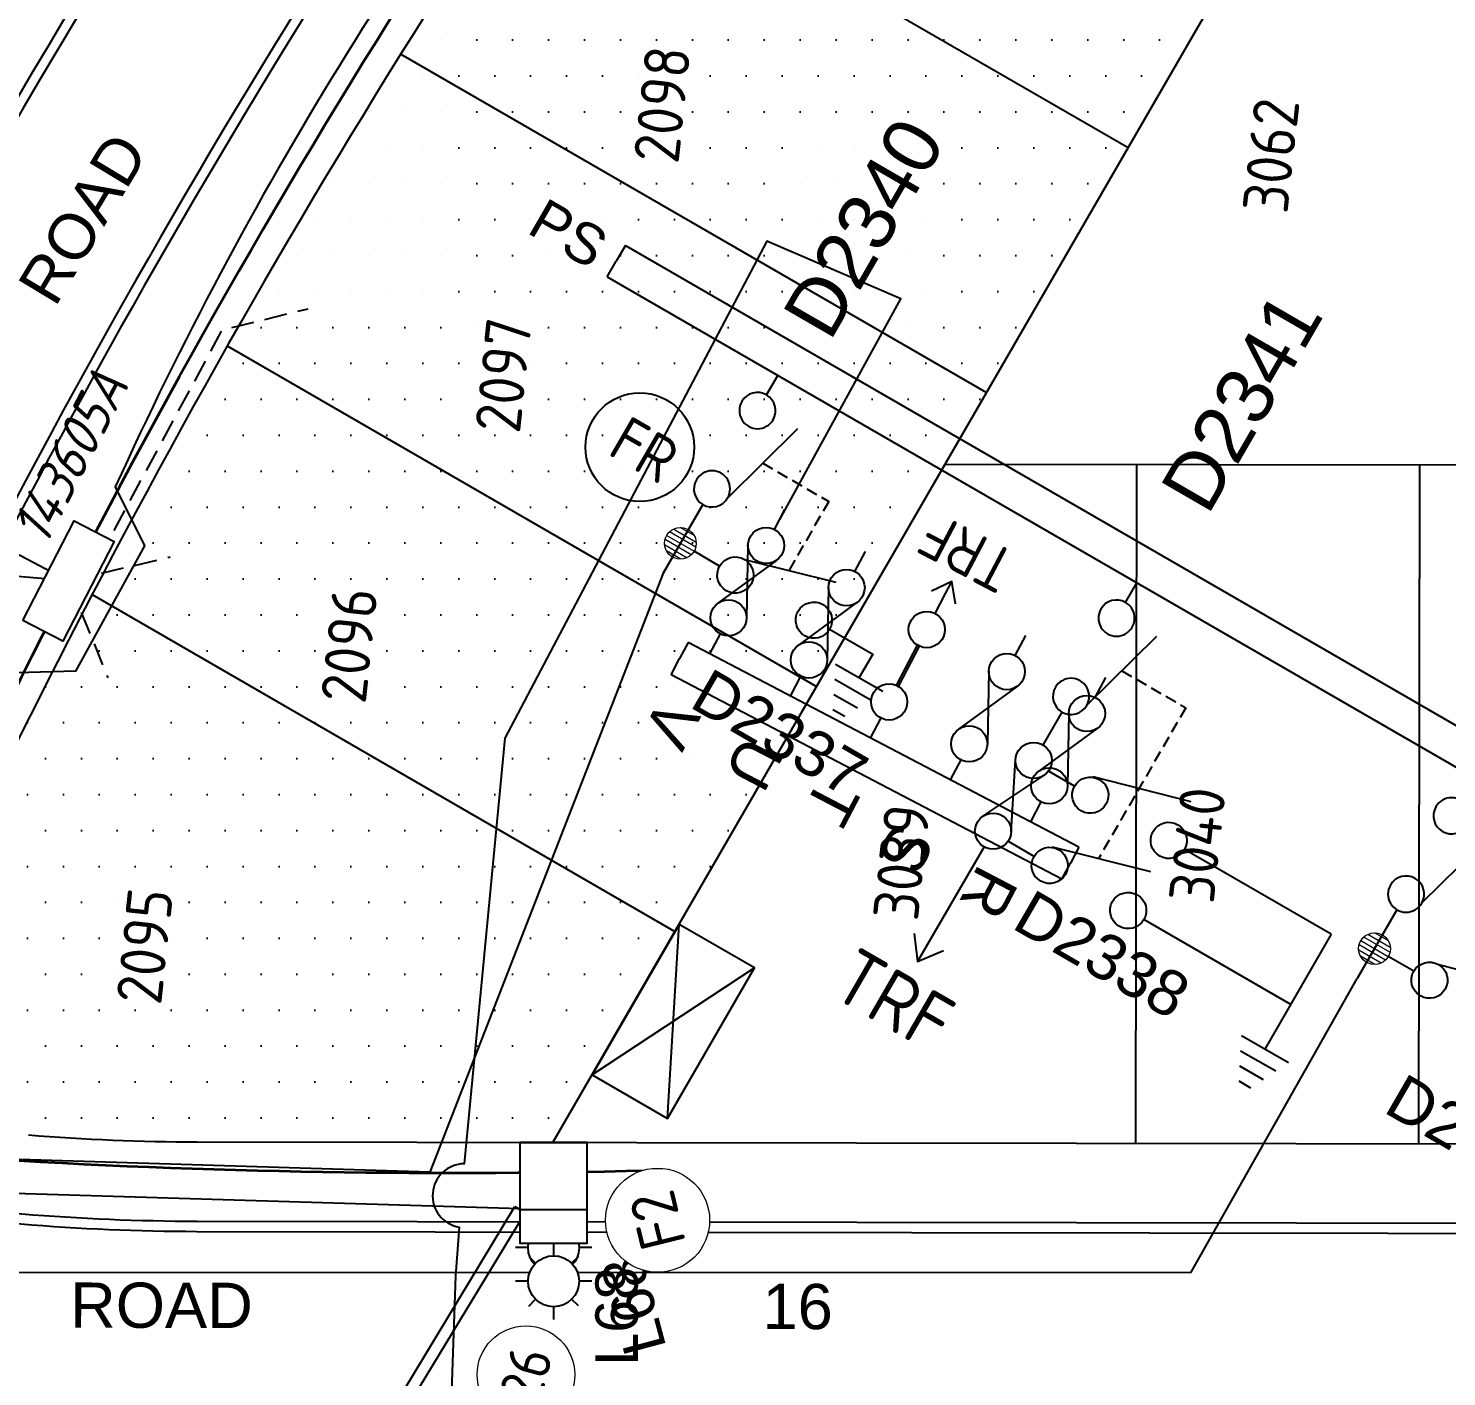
# Model space of a CAD drawing. Extents: x 294483 to 298733, y 6233899 to 6239242.
# Drawn here: x 296410.1 to 296472.7, y 6236785.5 to 6236845.1 of the extents above; entities that cross this region are included whole.
import ezdxf
from ezdxf.enums import TextEntityAlignment as Align

# ---------------------------------------------------------------- set-up
doc = ezdxf.new("R2010")
doc.units = 0
for name, pattern in [('A', [0]), ('CENTERX2', [4, 2.5, -0.5, 0.5, -0.5]), ('DASHED', [0.75, 0.5, -0.25]), ('Trench-Service', [1.5, 1, -0.5])]:
    doc.linetypes.add(name, pattern=pattern)
for name, color, linetype in [('_User Duct ID', 3, 'Continuous'), ('Duct_SP_NEW', 2, 'Continuous'), ('Equip_HV_NEW', 2, 'Continuous'), ('Equip_LV_NEW', 2, 'Continuous'), ('Equip_SP_SL_NEW', 2, 'Continuous'), ('Mains_HV_NEW_U72', 2, 'Continuous'), ('Mains_LV_NEW_T84', 2, 'Continuous'), ('Mains_LV_NEW_T94', 2, 'Continuous'), ('Notes', 7, 'Continuous'), ('Notes_SL_MISC', 7, 'Continuous'), ('Notes_SP_NEW', 2, 'Continuous'), ('Services_SP_NEW_UG', 2, 'Trench-Service'), ('Sub_LV_EXT', 7, 'Continuous'), ('Sub_LV_NEW', 2, 'Continuous'), ('Sub_SP_NEW', 2, 'Continuous'), ('SupportsOH_SP_TR_HV_LV_SL_EXT', 7, 'Continuous'), ('SupportsUG_SP_LV_NEW', 2, 'Continuous'), ('SupportsUG_SP_LV_SL_NEW', 2, 'Continuous'), ('Trench_SP_NEW', 2, 'Continuous')]:
    doc.layers.add(name, color=color, linetype=linetype)
doc.layers.add('Cadastre Land Parcels_SP_EXT', color=9, linetype='Continuous', lineweight=5)
doc.styles.add('ARIAL', font='arial.ttf', dxfattribs={"height": 2})
doc.styles.add('iecARIAL', font='arial.ttf', dxfattribs={"height": 2})
doc.styles.add('iecISOCP', font='isocp.shx')
doc.styles.add('ieISOCP', font='isocp.shx')
doc.styles.add('IESYMBOL1', font='isocp.shx')
doc.styles.add('POLE_LABEL', font='arial.ttf')
doc.styles.add('SL_LABEL', font='arial.ttf')
doc.styles.get("Standard").update_dxf_attribs({"font": 'isocp.shx'})
doc.styles.add('SWG_LABEL', font='arial.ttf', dxfattribs={"height": 2})
doc.styles.add('SWITCH_LABEL', font='arial.ttf', dxfattribs={"height": 2.5})
doc.linetypes.add('Cable 4', pattern='A,5.25,-0.1,["o",Standard,S=2,R=0,X=1.5,Y=-0.7],-4', length=9.35)
doc.linetypes.add('Cable New UG', pattern='A,7,-0.25,["x",Standard,S=2,R=0,X=0.2,Y=-0.8],-2.1', length=9.35)
doc.linetypes.add('IE Trench HV', pattern='A,7,-0.2,["/",Standard,S=3,R=0,X=0.6,Y=-1.4],-2.5', length=9.7)
doc.linetypes.add('Trench-HV', pattern='A,7,-2,["/",Standard,S=1.5,R=0,X=-1.2,Y=-0.7],-0.001', length=9.001)

# ---------------------------------------------------------------- blocks, each defined once
blk = doc.blocks.new('PILLAR_NEW')
for tag, height, flags, p in [('ASSET_NUM', 2.5, 8, (2, 4)), ('STREET_CODE', 0.2, 9, (1.5, 2)), ('OWNED_BY', 0.2, 9, (1.5, 1.8)), ('OPERATED_BY', 0.2, 9, (1.5, 1.6))]:
    blk.add_attdef(tag, text='', height=height, dxfattribs=dict(flags=flags)).set_placement(p, align=Align.MIDDLE_LEFT)
blk.add_wipeout([(-2.475, 0.99), (2.475, 0.99), (2.475, -0.99), (-2.475, -0.99)])
at = {"lineweight": -3}
blk.add_lwpolyline([(-2.475, 0.99), (2.475, 0.99), (2.475, -0.99), (-2.475, -0.99)], close=True, dxfattribs=at)
for tag, flags, p in [('STATE', 9, (1.5, 1.2)), ('MAINTAINED_BY', 9, (1.5, 1.4)), ('SUPPORT_TYPE', 9, (1.5, 1)), ('USAGE', 9, (1.5, 0.8)), ('LEGEND', 9, (1.5, 0.6)), ('SUBURB', 9, (1.5, 0.2)), ('STREETNAME', 9, (1.5, 0)), ('PARENT', 9, (1.5, 0.4)), ('Z', 1, (1.5, -0.6)), ('LOCATION', 9, (1.5, -0.2)), ('NOTES', 9, (1.5, -0.4))]:
    blk.add_attdef(tag, text='', height=0.2, dxfattribs=dict(flags=flags)).set_placement(p, align=Align.MIDDLE_LEFT)
blk = doc.blocks.new('SUB_PADMOUNT_NEW')
for p, q in [((-3.84, 1.92), (3.84, -1.92)), ((3.84, 1.92), (-3.84, -1.92))]:
    blk.add_line(p, q)
blk.add_lwpolyline([(-3.84, -1.92), (3.84, -1.92), (3.84, 1.92), (-3.84, 1.92)], close=True)
for tag, height, flags, p in [('ASSET_NUM', 2.5, 8, (2, 2)), ('STREET_CODE', 0.2, 9, (1.5, 0)), ('NO_PHASES', 0.2, 9, (1.5, -0.2)), ('OPERATING_VOLTAGE', 0.2, 9, (1.5, -0.4)), ('ORIENTATION', 0.2, 9, (1.5, -0.6)), ('OWNED_BY', 0.2, 9, (1.5, -0.8)), ('OPERATED_BY', 0.2, 9, (1.5, -1)), ('MAINTAINED_BY', 0.2, 9, (1.5, -1.2)), ('SECONDARY_VOLTAGE', 0.2, 9, (1.5, -1.6)), ('STATE', 0.2, 9, (1.5, -1.8)), ('CONSTRUCTED_VOLTAGE', 0.2, 9, (1.5, -1.4)), ('SUBSTATION_TYPE', 0.2, 9, (1.5, -2.2)), ('PARENT', 0.2, 9, (1.5, -2)), ('USAGE', 0.2, 9, (1.5, -2.4)), ('LEGEND', 0.2, 9, (1.5, -2.6)), ('SUBURB', 0.2, 9, (1.5, -2.8)), ('STREETNAME', 0.2, 9, (1.5, -3)), ('LOCATION', 0.2, 9, (1.5, -3.2)), ('Z', 0.2, 1, (1.5, -3.6)), ('NOTES', 0.2, 9, (1.5, -3.4))]:
    blk.add_attdef(tag, text='', height=height, dxfattribs=dict(flags=flags)).set_placement(p, align=Align.MIDDLE_LEFT)
blk = doc.blocks.new('TX_LINK_NEW')
h = blk.add_hatch(color=256)
edge = h.paths.add_edge_path()
edge.add_line((2.598, 0.05), (4.601, 0.05))
edge.add_arc((5.4, 0.011), 0.8, 177.23529, 184.40267)
edge.add_line((4.602, -0.05), (2.598, -0.05))
edge.add_arc((1.8, 0), 0.8, 356.41668, 363.58332)
blk.add_line((7.2, 0.013), (7.798, 0.013))
for points in [[(1, 0), (0, 0)], [(2.598, 0.05), (4.601, 0.05)], [(6.2, 0.013), (7.2, 0.013)], [(6.998, -0.587), (7.798, 0.013), (6.998, 0.613)], [(2.598, -0.05), (4.602, -0.05)]]:
    blk.add_lwpolyline(points)
for centre in [(1.8, 0), (5.4, 0.011)]:
    blk.add_circle(centre, 0.8)
for centre, start, end in [((1.8, 0), 356.41668, 3.58332), ((5.4, 0.011), 177.23529, 184.40267)]:
    blk.add_arc(centre, 0.8, start, end)
at = {"style": 'IESYMBOL1'}
blk.add_text('TRF', height=2, rotation=90, dxfattribs=at).set_placement((9.238, 0.013), align=Align.MIDDLE_CENTER)
at = {"flags": 1}
blk.add_attdef('Z', (0, 0), '', height=0.2, dxfattribs=at)
at = {"layer": 'Sub_LV_EXT', "flags": 1}
for tag, p in [('USAGE', (2.14, -1.142)), ('ORIENTATION', (2.14, -1.527)), ('NOTES', (2.14, -3.066))]:
    blk.add_attdef(tag, p, '', height=0.2, dxfattribs=at)
blk = doc.blocks.new('LV_UG_DFUSE_CLOSED_NEW')
for points in [[(5.04, 0.726), (2.156, -0.717)], [(5.049, -0.707), (2.156, 0.717)], [(1, 0), (0, 0)], [(6.2, 0.013), (7.2, 0.013)]]:
    blk.add_lwpolyline(points)
for centre in [(1.8, 0), (5.4, 0.011)]:
    blk.add_circle(centre, 0.8)
for tag, flags, p in [('ACTUAL_STATUS', 9, (1.5, 0)), ('CONSTRUCTED_VOLTAGE', 9, (1.5, -0.2)), ('NO_PHASES', 9, (1.5, -0.4)), ('OPERATED_BY', 9, (1.5, -0.6)), ('MAINTAINED_BY', 9, (1.5, -0.8)), ('OWNED_BY', 9, (1.5, -1)), ('OPERATING_VOLTAGE', 9, (1.5, -1.2)), ('STATE', 9, (1.5, -1.6)), ('SWITCH_TYPE', 9, (1.5, -1.8)), ('ORIENTATION', 9, (1.5, -1.4)), ('Z', 1, (1.5, -2.4)), ('USAGE', 9, (1.5, -2)), ('NOTES', 9, (1.5, -2.2))]:
    blk.add_attdef(tag, text='', height=0.2, dxfattribs=dict(flags=flags)).set_placement(p, align=Align.MIDDLE_LEFT)
blk = doc.blocks.new('*U8')
at = {"layer": 'Sub_LV_NEW'}
for p, q in [((-1.6, 0), (-1.6, 19.483)), ((-1.6, 19.483), (-0.8, 19.483)), ((0, 19.483), (-0.8, 19.483)), ((0, 0), (0, 19.483)), ((-1.6, 0), (-0.8, 0)), ((0, 0), (-0.8, 0))]:
    blk.add_line(p, q, dxfattribs=at)
blk = doc.blocks.new('SWG_SIE_TRF_NOES_NEW')
for p, q in [((7.008, 0.801), (2.793, 1.949)), ((14.679, 0), (20.536, -0.004))]:
    blk.add_line(p, q)
at = {"linetype": 'DASHED'}
blk.add_lwpolyline([(4.901, 1.375), (4.901, 4.638), (12.609, 4.638)], dxfattribs=at)
for points in [[(2.998, -0.79, 1), (3.002, 0.81, 1)], [(6.998, -0.798, 1), (7.002, 0.801, 1)]]:
    blk.add_lwpolyline(points, format="xyb", close=True)
for points in [[(19.536, -0.753), (20.536, -0.004), (19.536, 0.747)], [(2.2, 0.011), (1.2, 0.011)], [(7.8, 0), (9.453, 0)]]:
    blk.add_lwpolyline(points)
at = {"flags": 1}
blk.add_attdef('Z', (0, 0), '', height=0.2, dxfattribs=at)
at = {"style": 'SWITCH_LABEL', "flags": 9}
blk.add_attdef('STREET_CODE', text='', height=0.2, dxfattribs=at).set_placement((0, -0.2), align=Align.MIDDLE_LEFT)
at = {"flags": 9}
for tag, p in [('ORIENTATION', (0, -0.4)), ('PARENT', (0, -0.6)), ('SUBURB', (0, -1)), ('STREETNAME', (0, -1.2)), ('USAGE', (0, -0.8)), ('LOCATION', (0, -1.4)), ('NOTES', (0, -1.6)), ('OWNED_BY', (0.004, -1.886)), ('MAINTAINED_BY', (-0.003, -2.315)), ('OPERATED_BY', (-0.002, -2.108))]:
    blk.add_attdef(tag, text='', height=0.2, dxfattribs=at).set_placement(p, align=Align.MIDDLE_LEFT)
blk = doc.blocks.new('SWG_FUSE_NEW')
for points in [[(1.151, 0.718), (4.044, -0.706)], [(1.16, -0.715), (4.044, 0.727)]]:
    blk.add_lwpolyline(points)
for centre in [(0.8, -0.001), (4.4, 0.01)]:
    blk.add_circle(centre, 0.8)
blk = doc.blocks.new('SWG_SIE_TRF_NEW')
at = {"linetype": 'CENTERX2'}
blk.add_blockref('SWG_SIE_TRF_NOES_NEW', (0, 0), dxfattribs=at)
at = {"linetype": 'CENTERX2', "rotation": 180}
blk.add_blockref('SWG_FUSE_NEW', (14.679, 0), dxfattribs=at)
at = {"style": 'IESYMBOL1'}
blk.add_text('TRF', height=2.5, rotation=89.98256, dxfattribs=at).set_placement((22.515, -0.055), align=Align.MIDDLE_CENTER)
blk = doc.blocks.new('FAULT_INDIC_SE')
blk.add_circle((0, 0), 2.4)
at = {"insert": (-1.152, 1.002), "char_height": 2, "width": 2.70423, "attachment_point": 1, "style": 'iecISOCP'}
blk.add_mtext('FR', dxfattribs=at)
blk = doc.blocks.new('SWG_SIE_SU_NEW')
blk.add_line((5.808, 0.79), (1.594, 1.938))
at = {"linetype": 'A', "lineweight": 0}
for p, q in [((8.381, 0.659), (8.379, -0.682)), ((8.579, -0.712), (8.581, 0.688)), ((8.781, 0.659), (8.779, -0.683)), ((7.981, 0.347), (7.98, -0.368)), ((8.18, -0.584), (8.181, 0.562)), ((8.98, -0.588), (8.981, 0.564)), ((9.181, 0.351), (9.18, -0.376))]:
    blk.add_line(p, q, dxfattribs=at)
at = {"linetype": 'DASHED'}
blk.add_lwpolyline([(3.701, 1.364), (3.701, 4.733), (7.222, 4.733)], dxfattribs=at)
for points in [[(1.798, -0.802, 1), (1.802, 0.798, 1)], [(5.798, -0.81, 1), (5.802, 0.79, 1)]]:
    blk.add_lwpolyline(points, format="xyb", close=True)
for points in [[(1, 0), (0, 0)], [(6.6, -0.012), (10.1, -0.012)]]:
    blk.add_lwpolyline(points)
at = {"linetype": 'A', "lineweight": 0}
blk.add_circle((8.582, -0.012), 0.7, dxfattribs=at)
at = {"style": 'SWG_LABEL', "flags": 8}
blk.add_attdef('ASSET_NUM', text='', height=2.5, rotation=179.95437, dxfattribs=at).set_placement((-2.4, 0.012), align=Align.MIDDLE_LEFT)
at = {"flags": 1}
blk.add_attdef('Z', (0, 0), '', height=0.2, dxfattribs=at)
at = {"style": 'SWITCH_LABEL', "flags": 9}
blk.add_attdef('STREET_CODE', text='', height=0.2, dxfattribs=at).set_placement((0, 0), align=Align.MIDDLE_LEFT)
at = {"flags": 9}
for tag, p in [('ORIENTATION', (0, -0.2)), ('PARENT', (0, -0.4)), ('USAGE', (0, -0.6)), ('SUBURB', (0, -0.8)), ('STREETNAME', (0, -1)), ('LOCATION', (0, -1.2)), ('OPERATED_BY', (-0.013, -1.84)), ('OWNED_BY', (-0.007, -1.617)), ('NOTES', (0, -1.4)), ('MAINTAINED_BY', (-0.015, -2.047))]:
    blk.add_attdef(tag, text='', height=0.2, dxfattribs=at).set_placement(p, align=Align.MIDDLE_LEFT)
blk = doc.blocks.new('SWG_SIE_TRS_ES_1_NEW')
for p, q in [((-6.103, 4.327), (-1.804, 5.547)), ((-6.103, 0.747), (-1.804, 1.966)), ((5.301, -2.29), (7.701, -2.285)), ((5.603, -2.89), (7.403, -2.886)), ((5.904, -3.489), (7.104, -3.486)), ((6.205, -4.088), (6.805, -4.087))]:
    blk.add_line(p, q)
for points in [[(-5.789, 2.759, -1), (-5.793, 4.359, -1)], [(-1.789, 2.767, -1), (-1.793, 4.367, -1)], [(-5.789, -0.821, -1), (-5.793, 0.779, -1)], [(-1.789, -0.813, -1), (-1.793, 0.787, -1)]]:
    blk.add_lwpolyline(points, format="xyb", close=True)
for points in [[(-6.591, 3.558), (-7.891, 3.558)], [(6.501, 3.569), (-0.991, 3.569)], [(6.501, 3.569), (6.501, -2.288)], [(-6.591, -0.023), (-7.891, -0.023)], [(6.501, -0.012), (-0.991, -0.012)]]:
    blk.add_lwpolyline(points)
at = {"flags": 1}
blk.add_attdef('Z', (0, 0), '', height=0.2, dxfattribs=at)
at = {"style": 'SWITCH_LABEL', "flags": 9}
blk.add_attdef('STREET_CODE', text='', height=0.2, dxfattribs=at).set_placement((0, -0.2), align=Align.MIDDLE_LEFT)
at = {"flags": 9}
for tag, p in [('ORIENTATION', (0, -0.4)), ('PARENT', (0, -0.6)), ('SUBURB', (0, -1)), ('STREETNAME', (0, -1.2)), ('USAGE', (0, -0.8)), ('LOCATION', (0, -1.4)), ('NOTES', (0, -1.6)), ('OWNED_BY', (0.012, -1.804)), ('MAINTAINED_BY', (0.004, -2.233)), ('OPERATED_BY', (0.005, -2.026))]:
    blk.add_attdef(tag, text='', height=0.2, dxfattribs=at).set_placement(p, align=Align.MIDDLE_LEFT)
at = {"style": 'SWG_LABEL', "flags": 8}
blk.add_attdef('ASSET_NUM', text='', height=2.5, dxfattribs=at).set_placement((-1.812, -2.264), align=Align.MIDDLE_CENTER)
blk = doc.blocks.new('SWG_SIE_ES_NEW')
for p, q in [((-5.793, 0.779), (-1.793, 1.926)), ((0.012, -1.212), (2.412, -1.207)), ((0.313, -1.811), (2.113, -1.807)), ((0.614, -2.41), (1.814, -2.408)), ((0.915, -3.01), (1.515, -3.008))]:
    blk.add_line(p, q)
for points in [[(-5.789, -0.821, -1), (-5.793, 0.779, -1)], [(-1.789, -0.813, -1), (-1.793, 0.787, -1)]]:
    blk.add_lwpolyline(points, format="xyb", close=True)
for points in [[(-6.591, -0.023), (-7.891, -0.023)], [(-0.991, -0.012), (1.212, -0.012), (1.212, -1.209)]]:
    blk.add_lwpolyline(points)
at = {"flags": 1}
blk.add_attdef('Z', (0, 0), '', height=0.2, dxfattribs=at)
at = {"style": 'SWITCH_LABEL', "flags": 9}
blk.add_attdef('STREET_CODE', text='', height=0.2, dxfattribs=at).set_placement((0, -0.2), align=Align.MIDDLE_LEFT)
at = {"flags": 9}
for tag, p in [('ORIENTATION', (0, -0.4)), ('PARENT', (0, -0.6)), ('SUBURB', (0, -1)), ('STREETNAME', (0, -1.2)), ('USAGE', (0, -0.8)), ('LOCATION', (0, -1.4)), ('NOTES', (0, -1.6)), ('OWNED_BY', (0.004, -1.783)), ('MAINTAINED_BY', (-0.004, -2.212)), ('OPERATED_BY', (-0.003, -2.005))]:
    blk.add_attdef(tag, text='', height=0.2, dxfattribs=at).set_placement(p, align=Align.MIDDLE_LEFT)
at = {"style": 'ARIAL', "flags": 8}
blk.add_attdef('ASSET_NUM', text='', height=2, dxfattribs=at).set_placement((14.296, -5.086), align=Align.MIDDLE_RIGHT)
blk = doc.blocks.new('*U43')
for p, q in [((-1.6, 0), (-1.6, 54.053)), ((-1.6, 54.053), (-0.8, 54.053)), ((0, 54.053), (-0.8, 54.053)), ((0, 0), (0, 54.053)), ((-1.6, 0), (-0.8, 0)), ((0, 0), (-0.8, 0))]:
    blk.add_line(p, q)
at = {"style": 'ARIAL'}
blk.add_attdef('SWG_TYPE', text='', height=1.8, rotation=90, dxfattribs=at).set_placement((-0.8, 54.798), align=Align.MIDDLE_LEFT)
blk.add_attdef('SUB_TYPE', text='', height=1.8, rotation=90, dxfattribs=at).set_placement((-0.8, -0.757), align=Align.MIDDLE_RIGHT)
blk = doc.blocks.new('DUCT_INDICATOR')
at = {"color": 7, "lineweight": 9}
blk.add_attdef('CODE', text='', height=1.8, dxfattribs=at).set_placement((-4.396, 4.914), align=Align.MIDDLE_CENTER)
at = {"color": 7, "linetype": 'Continuous'}
blk.add_wipeout([(0, 2.874), (-0.984, 2.701), (-1.603, 2.386), (-2.177, 1.877), (-2.673, 1.056), (-2.874, 0), (-2.738, -0.873), (-2.4, -1.582), (-1.974, -2.089), (-1.133, -2.642), (-0.477, -2.834), (0.747, -2.775), (1.67, -2.339), (2.395, -1.589), (2.694, -1.002), (2.843, -0.422), (2.874, 0), (2.82, 0.556), (2.676, 1.05), (2.485, 1.444), (2.19, 1.862), (1.811, 2.232), (1.321, 2.553), (0.849, 2.746)], dxfattribs=at)
at = {"color": 7, "lineweight": 18}
blk.add_circle((0, 0), 2.874, dxfattribs=at)
at = {"color": 7, "lineweight": 9, "flags": 1}
blk.add_attdef('Z', (0, 0), '', height=0.2, dxfattribs=at)
blk = doc.blocks.new('*U69')
blk.add_line((0, 0), (0, 0))
for tag, p, flags in [('Z', (0, 0), 1), ('OPERATED_BY', (0, -9.607), 9)]:
    blk.add_attdef(tag, p, '', height=0.2, dxfattribs=dict(flags=flags))
at = {"style": 'SL_LABEL', "flags": 9}
blk.add_attdef('STREET_CODE', text='', height=0.2, dxfattribs=at).set_placement((0, -0.2), align=Align.MIDDLE_LEFT)
for tag, height, flags, p in [('CONSTRUCTED_VOLTAGE', 0.2, 9, (0, -0.4)), ('CONTROL_TYPE', 0.2, 9, (0, -0.6)), ('LANTERN_PURPOSE', 0.2, 9, (0, -0.8)), ('LANTERN_TYPE', 0.2, 9, (0, -1)), ('NO_PHASES', 0.2, 9, (0, -1.2)), ('OPERATING_VOLTAGE', 0.2, 9, (0, -1.4)), ('ORIENTATION', 0.2, 9, (0, -1.6)), ('LNUMBER', 2.5, 8, (1.2, -2.8)), ('STATE', 0.2, 9, (0, -2)), ('OWNED_BY', 0.2, 9, (0, -1.8)), ('USAGE', 0.2, 9, (0, -2.2)), ('CEXIST', 0.2, 9, (0, -2.4)), ('CNEW', 0.2, 9, (0, -2.6)), ('CNUMBER', 0.2, 9, (0, -2.8)), ('CREMOVE', 0.2, 9, (0, -3)), ('CREPLACE', 0.2, 9, (0, -3.2)), ('LKINGHEIGHT', 0.2, 9, (0, -3.4)), ('LBRACKET', 0.2, 9, (0, -3.6)), ('LBRACKETVOCAB', 0.2, 9, (0, -3.8)), ('LCATEGORY', 0.2, 9, (0, -4)), ('LCHARGE1', 0.2, 9, (0, -4.2)), ('LCHARGE1PERCENT', 0.2, 9, (0, -4.4)), ('LCHARGE2', 0.2, 9, (0, -4.6)), ('LCHARGE2PERCENT', 0.2, 9, (0, -4.8)), ('LCHARGE3', 0.2, 9, (0, -5)), ('LCHARGE3PERCENT', 0.2, 9, (0, -5.2)), ('LEXIST', 0.2, 9, (0, -5.4)), ('LLAMP', 0.2, 9, (0, -5.6)), ('LLAMPVOCAB', 0.2, 9, (0, -5.8)), ('LMAST', 0.2, 9, (0, -6)), ('LMASTVOCAB', 0.2, 9, (0, -6.2)), ('LNEW', 0.2, 9, (0, -6.4)), ('LANTNUMBER', 0.2, 9, (0, -6.6)), ('LOUTREACH', 0.2, 9, (0, -7)), ('LOUTREACHVOCAB', 0.2, 9, (0, -7.2)), ('LRATECODE', 0.2, 9, (0, -7.4)), ('LREMOVE', 0.2, 9, (0, -7.6)), ('LREPLACE', 0.2, 9, (0, -7.8)), ('LTYPE', 0.2, 9, (0, -8)), ('LTYPEVOCAB', 0.2, 9, (0, -8.2)), ('LEGEND', 0.2, 9, (0, -8.4)), ('SUBURB', 0.2, 9, (0, -8.6)), ('STREETNAME', 0.2, 9, (0, -8.8)), ('LOCATION', 0.2, 9, (0, -9)), ('NOTES', 0.2, 9, (0, -9.2)), ('MAINTAINED_BY', 0.2, 9, (0, -9.863))]:
    blk.add_attdef(tag, text='', height=height, dxfattribs=dict(flags=flags)).set_placement(p, align=Align.MIDDLE_LEFT)
at = {"color": 82, "lineweight": 25, "true_color": 0x23df20}
blk.add_wipeout([(0, 5.718), (-0.431, 5.655), (-0.855, 5.45), (-1.18, 5.144), (-1.354, 4.864), (-1.5, 4.218), (-1.332, 3.527), (-1.061, 3.157), (-0.611, 2.848), (0, 2.718), (0.665, 2.874), (1.06, 3.157), (1.353, 3.57), (1.5, 4.218), (1.393, 4.773), (1.06, 5.278), (0.638, 5.575)], dxfattribs=at)
for p, q in [((0, 5.718), (0, 6.468)), ((-1.459, 5.676), (-1.061, 5.278)), ((1.458, 5.676), (1.06, 5.278)), ((-2.25, 4.218), (-1.5, 4.218)), ((1.5, 4.218), (2.25, 4.218)), ((-1.459, 2.759), (-1.061, 3.157)), ((0, 0), (0, 2.721)), ((1.458, 2.759), (1.06, 3.157))]:
    blk.add_line(p, q)
blk.add_circle((0, 4.218), 1.5)
blk = doc.blocks.new('COLUMN_NEW')
for tag, height, flags, p in [('ASSET_NUM', 2.5, 8, (2, 2)), ('STREETNAME', 0.2, 9, (1.5, -2)), ('LOCATION', 0.2, 9, (1.5, -2.2)), ('NOTES', 0.2, 9, (1.5, -2.4)), ('LABEL_ALIGNMENT', 0.2, 9, (1.5, -2.6)), ('Z', 0.2, 1, (1.5, -2.8))]:
    blk.add_attdef(tag, text='', height=height, dxfattribs=dict(flags=flags)).set_placement(p, align=Align.MIDDLE_LEFT)
blk.add_wipeout([(-1.485, -1.485), (1.485, -1.485), (1.485, 1.485), (-1.485, 1.485)])
at = {"lineweight": -3}
blk.add_lwpolyline([(-1.485, -1.485), (1.485, -1.485), (1.485, 1.485), (-1.485, 1.485)], close=True, dxfattribs=at)
at = {"style": 'POLE_LABEL', "flags": 9}
blk.add_attdef('STRUCTURE_PLANT_NUMBER', text='', height=0.2, dxfattribs=at).set_placement((1.5, 0.242), align=Align.MIDDLE_LEFT)
at = {"flags": 9}
for tag, p in [('STREET_CODE', (1.5, 0)), ('COLUMN_TYPE', (1.5, -0.2)), ('OWNED_BY', (1.5, -0.4)), ('OPERATED_BY', (1.5, -0.6)), ('STATE', (1.5, -1)), ('MAINTAINED_BY', (1.5, -0.8)), ('USAGE', (1.5, -1.2)), ('SUBURB', (1.5, -1.8)), ('LEGEND', (1.5, -1.4)), ('PARENT', (1.5, -1.6))]:
    blk.add_attdef(tag, text='', height=0.2, dxfattribs=at).set_placement(p, align=Align.MIDDLE_LEFT)
blk = doc.blocks.new('*U75')
blk.add_line((0, 0), (0, 0))
for tag, p, flags in [('Z', (0, 0), 1), ('OPERATED_BY', (0, -9.607), 9)]:
    blk.add_attdef(tag, p, '', height=0.2, dxfattribs=dict(flags=flags))
at = {"style": 'SL_LABEL', "flags": 9}
blk.add_attdef('STREET_CODE', text='', height=0.2, dxfattribs=at).set_placement((0, -0.2), align=Align.MIDDLE_LEFT)
for tag, height, flags, p in [('CONSTRUCTED_VOLTAGE', 0.2, 9, (0, -0.4)), ('CONTROL_TYPE', 0.2, 9, (0, -0.6)), ('LANTERN_PURPOSE', 0.2, 9, (0, -0.8)), ('LANTERN_TYPE', 0.2, 9, (0, -1)), ('NO_PHASES', 0.2, 9, (0, -1.2)), ('OPERATING_VOLTAGE', 0.2, 9, (0, -1.4)), ('ORIENTATION', 0.2, 9, (0, -1.6)), ('LNUMBER', 2.5, 8, (1.2, -2.8)), ('STATE', 0.2, 9, (0, -2)), ('OWNED_BY', 0.2, 9, (0, -1.8)), ('USAGE', 0.2, 9, (0, -2.2)), ('CEXIST', 0.2, 9, (0, -2.4)), ('CNEW', 0.2, 9, (0, -2.6)), ('CNUMBER', 0.2, 9, (0, -2.8)), ('CREMOVE', 0.2, 9, (0, -3)), ('CREPLACE', 0.2, 9, (0, -3.2)), ('LKINGHEIGHT', 0.2, 9, (0, -3.4)), ('LBRACKET', 0.2, 9, (0, -3.6)), ('LBRACKETVOCAB', 0.2, 9, (0, -3.8)), ('LCATEGORY', 0.2, 9, (0, -4)), ('LCHARGE1', 0.2, 9, (0, -4.2)), ('LCHARGE1PERCENT', 0.2, 9, (0, -4.4)), ('LCHARGE2', 0.2, 9, (0, -4.6)), ('LCHARGE2PERCENT', 0.2, 9, (0, -4.8)), ('LCHARGE3', 0.2, 9, (0, -5)), ('LCHARGE3PERCENT', 0.2, 9, (0, -5.2)), ('LEXIST', 0.2, 9, (0, -5.4)), ('LLAMP', 0.2, 9, (0, -5.6)), ('LLAMPVOCAB', 0.2, 9, (0, -5.8)), ('LMAST', 0.2, 9, (0, -6)), ('LMASTVOCAB', 0.2, 9, (0, -6.2)), ('LNEW', 0.2, 9, (0, -6.4)), ('LANTNUMBER', 0.2, 9, (0, -6.6)), ('LOUTREACH', 0.2, 9, (0, -7)), ('LOUTREACHVOCAB', 0.2, 9, (0, -7.2)), ('LRATECODE', 0.2, 9, (0, -7.4)), ('LREMOVE', 0.2, 9, (0, -7.6)), ('LREPLACE', 0.2, 9, (0, -7.8)), ('LTYPE', 0.2, 9, (0, -8)), ('LTYPEVOCAB', 0.2, 9, (0, -8.2)), ('LEGEND', 0.2, 9, (0, -8.4)), ('SUBURB', 0.2, 9, (0, -8.6)), ('STREETNAME', 0.2, 9, (0, -8.8)), ('LOCATION', 0.2, 9, (0, -9)), ('NOTES', 0.2, 9, (0, -9.2)), ('MAINTAINED_BY', 0.2, 9, (0, -9.863))]:
    blk.add_attdef(tag, text='', height=height, dxfattribs=dict(flags=flags)).set_placement(p, align=Align.MIDDLE_LEFT)
at = {"color": 82, "lineweight": 25, "true_color": 0x23df20}
blk.add_wipeout([(0, 5.718), (-0.431, 5.655), (-0.855, 5.45), (-1.18, 5.144), (-1.354, 4.864), (-1.5, 4.218), (-1.332, 3.527), (-1.061, 3.157), (-0.611, 2.848), (0, 2.718), (0.665, 2.874), (1.06, 3.157), (1.353, 3.57), (1.5, 4.218), (1.393, 4.773), (1.06, 5.278), (0.638, 5.575)], dxfattribs=at)
for p, q in [((0, 5.718), (0, 6.468)), ((-1.459, 5.676), (-1.061, 5.278)), ((1.458, 5.676), (1.06, 5.278)), ((-2.25, 4.218), (-1.5, 4.218)), ((1.5, 4.218), (2.25, 4.218)), ((-1.459, 2.759), (-1.061, 3.157)), ((0, 0), (0, 2.721)), ((1.458, 2.759), (1.06, 3.157))]:
    blk.add_line(p, q)
blk.add_circle((0, 4.218), 1.5)

msp = doc.modelspace()

# ---------------------------------------------------------------- hatches: boundary and pattern name
at = {"layer": 'Notes'}
h = msp.add_hatch(dxfattribs=at)
h.set_pattern_fill('DOTS', color=256)
h.paths.add_polyline_path([(296468.72849, 6236857.20396, -0.07160958), (296447.72041, 6236864.46714), (296438.96651, 6236862.56715), (296438.11671, 6236861.34933), (296438.10688, 6236861.35619, 0.00582198), (296433.35924, 6236854.47003), (296458.68468, 6236839.82973)])
h.paths.add_polyline_path([(296439.01805, 6236838.94513), (296439.30284, 6236841.57952), (296437.99954, 6236841.72041), (296437.71475, 6236839.08602)], flags=24)
h.paths.add_polyline_path([(296447.93362, 6236850.56688), (296448.22514, 6236853.26355), (296446.92185, 6236853.40444), (296446.63032, 6236850.70777)], flags=24)
h = msp.add_hatch(dxfattribs=at)
h.set_pattern_fill('DOTS', color=256)
h.paths.add_polyline_path([(296433.35924, 6236854.47003, 0.0087122), (296426.55748, 6236843.96367), (296452.42871, 6236829.00787), (296458.68468, 6236839.82973)])
h.paths.add_polyline_path([(296432.01324, 6236827.03067), (296432.29803, 6236829.66507), (296430.99474, 6236829.80596), (296430.70995, 6236827.17157)], flags=24)
h.paths.add_polyline_path([(296439.01805, 6236838.94513), (296439.30284, 6236841.57952), (296437.99954, 6236841.72041), (296437.71475, 6236839.08602)], flags=24)
h.paths.add_polyline_path([(296447.93362, 6236850.56688), (296448.22514, 6236853.26355), (296446.92185, 6236853.40444), (296446.63032, 6236850.70777)], flags=24)
h = msp.add_hatch(dxfattribs=at)
h.set_pattern_fill('DOTS', color=256)
h.paths.add_polyline_path([(296426.55748, 6236843.96367, 0.01044247), (296418.89341, 6236831.06814), (296444.92153, 6236816.02163), (296452.42871, 6236829.00787)])
h.paths.add_polyline_path([(296425.2023, 6236815.08579), (296425.49175, 6236817.76334), (296424.18846, 6236817.90423), (296423.899, 6236815.22669)], flags=24)
h.paths.add_polyline_path([(296432.01324, 6236827.03067), (296432.29803, 6236829.66507), (296430.99474, 6236829.80596), (296430.70995, 6236827.17157)], flags=24)
h.paths.add_polyline_path([(296439.01805, 6236838.94513), (296439.30284, 6236841.57952), (296437.99954, 6236841.72041), (296437.71475, 6236839.08602)], flags=24)
h = msp.add_hatch(dxfattribs=at)
h.set_pattern_fill('DOTS', color=256)
h.paths.add_polyline_path([(296418.89341, 6236831.06814, 0.00870413), (296412.92114, 6236820.08227), (296438.66556, 6236805.19976), (296444.92153, 6236816.02163)])
h.paths.add_polyline_path([(296425.2023, 6236815.08579), (296425.49175, 6236817.76334), (296424.18846, 6236817.90423), (296423.899, 6236815.22669)], flags=24)
h.paths.add_polyline_path([(296432.01324, 6236827.03067), (296432.29803, 6236829.66507), (296430.99474, 6236829.80596), (296430.70995, 6236827.17157)], flags=24)
h = msp.add_hatch(dxfattribs=at)
h.set_pattern_fill('DOTS', color=256)
h.paths.add_polyline_path([(296438.66556, 6236805.19976), (296412.92114, 6236820.08227, 0.01269875), (296404.90249, 6236803.69783), (296408.53981, 6236796.34211), (296410.10554, 6236796.2125, 0.0202803), (296417.55904, 6236795.89903), (296433.27551, 6236795.87582)])
h.paths.add_polyline_path([(296416.16935, 6236801.78018), (296416.45803, 6236804.4506), (296415.15474, 6236804.5915), (296414.86605, 6236801.92107)], flags=24)
h.paths.add_polyline_path([(296425.2023, 6236815.08579), (296425.49175, 6236817.76334), (296424.18846, 6236817.90423), (296423.899, 6236815.22669)], flags=24)

# ---------------------------------------------------------------- linework, layer by layer
at = {"layer": 'Cadastre Land Parcels_SP_EXT'}
for p, q in [((296433.27551, 6236795.87582), (296468.72849, 6236857.20396)), ((296433.36239, 6236854.46821), (296458.68468, 6236839.82973)), ((296426.55866, 6236843.96299), (296452.42871, 6236829.00787)), ((296418.89315, 6236831.06829), (296444.92153, 6236816.02163)), ((296450.60333, 6236825.85025), (296548.45981, 6236825.70571)), ((296459.04503, 6236825.82376), (296459.00072, 6236795.82379)), ((296471.54502, 6236825.80529), (296471.5007, 6236795.80533)), ((296412.92047, 6236820.08265), (296438.66556, 6236805.19976))]:
    msp.add_line(p, q, dxfattribs=at)
at = {"layer": 'Duct_SP_NEW'}
for p, q in [((296423.75652, 6236780.07112), (296431.59548, 6236793.04218)), ((296424.20156, 6236779.80216), (296432.04052, 6236792.77322)), ((296431.59548, 6236793.04218), (296431.818, 6236792.9077)), ((296432.04052, 6236792.77322), (296431.818, 6236792.9077))]:
    msp.add_line(p, q, dxfattribs=at)
at = {"layer": 'Mains_HV_NEW_U72', "color": 10, "linetype": 'Cable New UG', "ltscale": 0.75, "flags": 128}
msp.add_lwpolyline([(296438.14623, 6236821.03112), (296438.14623, 6236821.03112), (296427.83879, 6236794.56024), (296427.83879, 6236794.56024), (296407.77228, 6236795.18704), (296403.81296, 6236803.76998, -0.05031578), (296437.98943, 6236863.26379), (296425.69102, 6236871.15594), (296424.1553, 6236880.37949), (296384.11052, 6236908.83828), (296377.87732, 6236908.03257), (296391.82564, 6236926.75584), (296391.83243, 6236930.22764), (296467.05043, 6237003.85133), (296525.69234, 6237049.39121, -0.07848143), (296534.71668, 6237053.64081, -0.09539802), (296538.37598, 6237053.62302), (296568.04955, 6237077.78022), (296543.40511, 6237109.21311), (296518.00278, 6237086.834), (296506.17473, 6237098.32044)], format="xyb", dxfattribs=at)
msp.add_lwpolyline([(296372.27098, 6236676.01141), (296371.75209, 6236685.38948), (296374.15986, 6236708.20356), (296384.42968, 6236751.34667), (296392.25533, 6236776.35758), (296401.50191, 6236798.72274), (296406.13734, 6236790.14444), (296406.13734, 6236790.14444), (296432.21031, 6236790.13564), (296461.46413, 6236790.15293), (296468.80197, 6236803.12713)], dxfattribs=at)
at = {"layer": 'Mains_LV_NEW_T84', "color": 170, "linetype": 'Cable New UG', "ltscale": 0.75, "flags": 128}
msp.add_lwpolyline([(296295.85395, 6236615.14103, -0.15769137), (296355.04454, 6236876.99874), (296375.00999, 6236907.27759), (296384.00685, 6236909.15664), (296404.1615, 6236894.58856), (296424.12852, 6236880.54028), (296425.69102, 6236871.15594, 0.12794525), (296358.72732, 6236694.96234), (296358.78647, 6236685.00611), (296358.78647, 6236685.00611), (296355.92607, 6236684.95887), (296356.13792, 6236688.0439), (296332.8444, 6236689.59663), (296332.04088, 6236677.54252), (296340.42371, 6236677.271)], format="xyb", dxfattribs=at)
at = {"layer": 'Mains_LV_NEW_T84', "color": 170, "linetype": 'Cable New UG', "ltscale": 0.75}
for points in [[(296417.26286, 6236903.24218), (296434.65921, 6236890.99515), (296425.82769, 6236878.16202), (296427.11186, 6236871.12798), (296430.90078, 6236868.38869), (296429.38861, 6236865.69803), (296434.19943, 6236862.12333, -1.08838816), (296434.97065, 6236861.36291), (296435.90954, 6236860.59833, 0.06233304), (296413.94227, 6236824.83707), (296415.22894, 6236822.23755), (296412.18658, 6236816.6977), (296409.6073, 6236816.62431, 0.01591251), (296393.9846, 6236778.04998), (296385.8422, 6236750.86022), (296383.47632, 6236751.61359)], [(296443.29065, 6236823.40309), (296448.64627, 6236833.14638), (296442.7267, 6236835.69717), (296431.15177, 6236813.7338), (296429.34828, 6236794.9364, 0.91217379), (296429.1299, 6236792.13755), (296428.96914, 6236789.97904), (296428.63324, 6236780.19455), (296423.75652, 6236780.07112), (296423.75652, 6236780.07112), (296423.75652, 6236780.07112), (296396.44777, 6236781.90573, 0.86137242), (296394.25677, 6236782.02575), (296393.11029, 6236781.38998), (296393.11029, 6236781.38998), (296393.11029, 6236781.38998, 0.01027813), (296385.2286, 6236757.66787), (296383.47632, 6236751.61359)]]:
    msp.add_lwpolyline(points, format="xyb", dxfattribs=at)
at = {"layer": 'Mains_LV_NEW_T84', "color": 150, "linetype": 'Cable 4', "ltscale": 0.5, "flags": 128}
msp.add_lwpolyline([(296411.87976, 6236820.68416), (296409.28841, 6236820.91135), (296401.76103, 6236805.81336), (296403.03125, 6236803.0511, 0.99248537), (296403.71569, 6236801.67885)], format="xyb", dxfattribs=at)
msp.add_lwpolyline([(296403.71569, 6236801.67885), (296407.51594, 6236793.6953), (296433.30256, 6236792.90766), (296433.30256, 6236792.90766), (296433.30256, 6236792.90766), (296433.30256, 6236792.90766)], dxfattribs=at)
at = {"layer": 'Mains_LV_NEW_T94', "color": 200, "linetype": 'Trench-HV', "ltscale": 0.5}
msp.add_lwpolyline([(296403.10728, 6236835.21212), (296406.02454, 6236833.60222), (296401.90729, 6236825.95413), (296411.88123, 6236820.68338)], dxfattribs=at)
at = {"layer": 'Notes'}
for p, q in [((296433.36239, 6236854.46821), (296458.68468, 6236839.82973)), ((296426.55866, 6236843.96299), (296452.42871, 6236829.00787)), ((296418.89315, 6236831.06829), (296444.92153, 6236816.02163)), ((296450.60333, 6236825.85025), (296548.45981, 6236825.70571)), ((296459.04503, 6236825.82376), (296459.00072, 6236795.82379)), ((296471.54502, 6236825.80529), (296471.5007, 6236795.80533))]:
    msp.add_line(p, q, dxfattribs=at)
at = {"layer": 'Notes', "color": 254, "true_color": 0xd1d1d1, "flags": 128}
for points in [[(296609.15662, 6236876.13827), (296578.05951, 6236865.38029, -0.08383018), (296543.88794, 6236859.66246), (296483.34184, 6236859.75195, -0.12621237), (296447.71143, 6236868.94769, 0.37992075), (296435.47115, 6236866.17859, 0.04816402), (296400.40239, 6236805.75977, 0.51993005), (296408.21391, 6236792.40555), (296409.77958, 6236792.27595, 0.02028098), (296417.55334, 6236791.949), (296543.78787, 6236791.76258, 0.08382958), (296600.25841, 6236801.21164), (296624.50883, 6236809.60099)], [(296609.30374, 6236875.713), (296578.20663, 6236864.95502, -0.08383018), (296543.88727, 6236859.21246), (296483.34117, 6236859.30195, -0.12621237), (296447.49424, 6236868.55357, 0.37992075), (296435.83683, 6236865.91633, 0.04816402), (296400.81149, 6236805.57232, 0.51993005), (296408.25103, 6236792.85402), (296409.8167, 6236792.72442, 0.02028098), (296417.55401, 6236792.399), (296543.78853, 6236792.21258, 0.08382958), (296600.11129, 6236801.63691), (296624.36171, 6236810.02626)]]:
    msp.add_lwpolyline(points, format="xyb", dxfattribs=at)
at = {"layer": 'Notes'}
for points in [[(296438.96651, 6236862.56715, 0.04744717), (296404.90249, 6236803.69783)], [(296410.10526, 6236796.21253, 0.02028202), (296417.55938, 6236795.89903), (296543.77793, 6236795.71259, 0.08380542), (296598.93601, 6236804.9393), (296621.32291, 6236812.67851)]]:
    msp.add_lwpolyline(points, format="xyb", dxfattribs=at)
msp.add_arc((296730.81903, 6236654.36374), 375.5, 144.6822705, 173.7731405, dxfattribs=at)
at = {"layer": 'Notes', "color": 254, "true_color": 0xd1d1d1}
for radius in [372, 371.55]:
    msp.add_arc((296730.81897, 6236654.36366), radius, 144.4560252, 173.7731019, dxfattribs=at)
at = {"layer": 'Services_SP_NEW_UG', "flags": 128}
for points in [[(296411.875, 6236820.69926), (296413.86332, 6236822.86608), (296413.86332, 6236822.86608), (296418.66842, 6236831.77214), (296422.45742, 6236832.71459)], [(296411.88018, 6236820.68313), (296416.36625, 6236821.74384)], [(296411.88018, 6236820.68313), (296413.61452, 6236816.41206)]]:
    msp.add_lwpolyline(points, dxfattribs=at)
at = {"layer": 'Trench_SP_NEW', "color": 10, "linetype": 'IE Trench HV', "lineweight": 35, "ltscale": 0.35, "flags": 128}
for points in [[(296437.98943, 6236863.26379, 0.05031578), (296403.81296, 6236803.76998, 0.04744717)], [(296403.82682, 6236803.16592), (296407.77228, 6236795.18704, 0.02277642), (296438.42428, 6236794.66875, 0.02277642)]]:
    msp.add_lwpolyline(points, format="xyb", dxfattribs=at)
at = {"layer": 'Trench_SP_NEW', "color": 160, "linetype": 'DASHED', "ltscale": 5}
msp.add_arc((296730.81903, 6236654.36374), 374.3, 144.6822705, 173.7731405, dxfattribs=at)

# ---------------------------------------------------------------- block references
at = {"layer": 'Equip_HV_NEW', "linetype": 'CENTERX2'}
ref = msp.add_blockref('SWG_SIE_SU_NEW', (296443.21107, 6236829.76938), dxfattribs=dict(at, rotation=239.9683704085821))
ref.add_attrib('ASSET_NUM', 'D2340', dxfattribs={"layer": '0', "height": 2.5, "rotation": 59.9227435, "style": 'SWG_LABEL'}).set_placement((296444.42224, 6236831.84139), align=Align.MIDDLE_LEFT)
at = {"layer": 'Equip_HV_NEW', "linetype": 'CENTERX2', "rotation": 239.9683704085821}
msp.add_blockref('*U43', (296435.67158, 6236834.12781), dxfattribs=at).add_auto_attribs({'SUB_TYPE': 'PS', 'SWG_TYPE': '8DJH'})
at = {"layer": 'Equip_HV_NEW', "linetype": 'CENTERX2'}
ref = msp.add_blockref('SWG_SIE_TRF_NEW', (296459.66059, 6236821.64603), dxfattribs=dict(at, rotation=239.9683704085821))
ref.add_attrib('ASSET_NUM', 'D2341', dxfattribs={"layer": '0', "height": 2.5, "rotation": 59.9227435, "style": 'SWG_LABEL'}).set_placement((296461.11199, 6236824.15672), align=Align.MIDDLE_LEFT)
at = {"layer": 'Equip_HV_NEW', "linetype": 'CENTERX2', "rotation": 329.9683704085821}
msp.add_blockref('FAULT_INDIC_SE', (296437.11212, 6236826.59566), dxfattribs=at)
at = {"layer": 'Equip_HV_NEW', "linetype": 'CENTERX2'}
ref = msp.add_blockref('SWG_SIE_ES_NEW', (296446.35539, 6236818.06627), dxfattribs=dict(at, rotation=329.9683704085821))
ref.add_attrib('ASSET_NUM', 'D2337', dxfattribs={"layer": '0', "height": 2, "rotation": 329.9683704, "style": 'ARIAL'}).set_placement((296446.86131, 6236811.89892), align=Align.MIDDLE_RIGHT)
ref = msp.add_blockref('SWG_SIE_SU_NEW', (296473.86682, 6236811.86539), dxfattribs=dict(at, rotation=239.9683704085821))
ref.add_attrib('ASSET_NUM', 'D2342', dxfattribs={"layer": '0', "height": 2.5, "rotation": 59.9227435, "style": 'SWG_LABEL'}).set_placement((296475.07799, 6236813.93739), align=Align.MIDDLE_LEFT)
ref = msp.add_blockref('SWG_SIE_TRS_ES_1_NEW', (296460.23947, 6236805.23798), dxfattribs=dict(at, rotation=329.9683704085821))
ref.add_attrib('ASSET_NUM', 'D2338', dxfattribs={"layer": '0', "height": 2, "rotation": 329.9683704, "style": 'SWG_LABEL'}).set_placement((296457.53728, 6236804.18506), align=Align.MIDDLE_CENTER)
ref = msp.add_blockref('SWG_SIE_ES_NEW', (296477.01114, 6236800.16228), dxfattribs=dict(at, rotation=329.9683704085821))
ref.add_attrib('ASSET_NUM', 'D2339', dxfattribs={"layer": '0', "height": 2, "rotation": 329.9683704, "style": 'ARIAL'}).set_placement((296477.51705, 6236793.99493), align=Align.MIDDLE_RIGHT)
at = {"layer": 'Equip_LV_NEW', "rotation": 62.3511581272473}
for name, p in [('LV_UG_DFUSE_CLOSED_NEW', (296440.19317, 6236817.46219)), ('TX_LINK_NEW', (296447.28777, 6236813.74551)), ('LV_UG_DFUSE_CLOSED_NEW', (296443.74806, 6236815.59987)), ('LV_UG_DFUSE_CLOSED_NEW', (296450.82595, 6236811.89196)), ('*U8', (296456.50018, 6236808.91938)), ('LV_UG_DFUSE_CLOSED_NEW', (296454.36414, 6236810.03839))]:
    msp.add_blockref(name, p, dxfattribs=at)
at = {"layer": 'Sub_SP_NEW', "rotation": 239.9683704128689}
msp.add_blockref('SUB_PADMOUNT_NEW', (296438.58666, 6236801.22694), dxfattribs=at)

# ---------------------------------------------------------------- texts
at = {"layer": 'Equip_LV_NEW', "lineweight": 0, "style": 'iecARIAL'}
for s, rotation, p in [('V', 242.3511581, (296438.06796, 6236815.64477)), ('U', 242.3511581, (296441.7403, 6236813.96316)), ('T', 242.3511581, (296445.10102, 6236812.11568)), ('S', 240.8419881, (296448.46027, 6236810.14565)), ('R', 242.3511581, (296452.10684, 6236808.25484))]:
    msp.add_text(s, height=2, rotation=rotation, dxfattribs=at).set_placement(p)
at = {"layer": 'Notes', "style": 'iecARIAL'}
for s, rotation, p in [('ROAD                             12', 58.862539, (296411.27936, 6236832.73441)), ('ROAD                             16', 359.8897571, (296411.94661, 6236787.69102))]:
    msp.add_text(s, height=2, rotation=rotation, dxfattribs=at).set_placement(p)
at = {"layer": 'Notes', "linetype": 'Continuous', "lineweight": 25, "style": 'ieISOCP'}
for s, p in [('2098', (296438.81384, 6236839.0773)), ('3062', (296465.71621, 6236836.87962)), ('2097', (296431.80903, 6236827.16284)), ('2096', (296424.99808, 6236815.21796)), ('3040', (296462.45788, 6236806.39648)), ('3039', (296449.39308, 6236805.62951)), ('2095', (296415.96513, 6236801.91234))]:
    msp.add_text(s, height=2, rotation=83.83, dxfattribs=at).set_placement(p)

# ---------------------------------------------------------------- next in the draw order: block references
at = {"layer": 'Notes_SP_NEW', "color": 7, "lineweight": 15, "ltscale": 0.5}
ref = msp.add_blockref('DUCT_INDICATOR', (296432.08169, 6236785.61731), dxfattribs=dict(at, xscale=0.7499999999999999, yscale=0.7499999999999999, rotation=74.87934907335983))
ref.add_attrib('CODE', '26', dxfattribs={"color": 7, "height": 1.875, "rotation": 74.8793491, "style": 'ieISOCP'}).set_placement((296432.08169, 6236785.61731), align=Align.MIDDLE_CENTER)
at = {"layer": 'SupportsUG_SP_LV_NEW'}
ref = msp.add_blockref('PILLAR_NEW', (296411.88018, 6236820.68313), dxfattribs=dict(at, rotation=62.70174941611324))
ref.add_attrib('ASSET_NUM', '143605A', dxfattribs={"height": 1.8, "rotation": 62.7017494, "oblique": 15}).set_placement((296411.92496, 6236826.17451), align=Align.MIDDLE_CENTER)

# ---------------------------------------------------------------- next in the draw order: linework, layer by layer
at = {"layer": 'Notes'}
msp.add_line((296412.92047, 6236820.08265), (296438.66556, 6236805.19976), dxfattribs=at)
msp.add_lwpolyline([(296438.96651, 6236862.56715, 0.04744717), (296404.90249, 6236803.69783)], format="xyb", dxfattribs=at)
msp.add_arc((296730.81903, 6236654.36374), 375.5, 144.6822705, 173.7731405, dxfattribs=at)

# ---------------------------------------------------------------- next in the draw order: block references
at = {"layer": 'Equip_SP_SL_NEW', "linetype": 'Continuous'}
ref = msp.add_blockref('*U69', (296433.30253, 6236794.39317), dxfattribs=dict(at, xscale=0.7500000000000001, yscale=0.7500000000000001, zscale=0.7500000000000001, rotation=180.0182377983222))
ref.add_attrib('ASSET_NUM', 'L68', dxfattribs={"layer": 'SupportsOH_SP_TR_HV_LV_SL_EXT', "height": 1.875, "rotation": 90, "style": 'SL_LABEL'}).set_placement((296436.08666, 6236786.00865), align=Align.MIDDLE_LEFT)

# ---------------------------------------------------------------- next in the draw order: block references
at = {"layer": 'Notes_SL_MISC', "color": 2}
ref = msp.add_blockref('*U75', (296433.30256, 6236792.90766), dxfattribs=dict(at, xscale=0.7500000000000001, yscale=0.7500000000000001, zscale=0.7500000000000001, rotation=180.0182377983222))
ref.add_attrib('ASSET_NUM', 'L68', dxfattribs={"layer": 'SupportsOH_SP_TR_HV_LV_SL_EXT', "height": 1.875, "rotation": 105, "style": 'SL_LABEL'}).set_placement((296437.39051, 6236786.57198), align=Align.MIDDLE_LEFT)

# ---------------------------------------------------------------- next in the draw order: block references
at = {"layer": '_User Duct ID'}
ref = msp.add_blockref('DUCT_INDICATOR', (296437.89497, 6236792.43968), dxfattribs=dict(at, xscale=0.8, yscale=0.8, zscale=0.8, rotation=103.8615259150568))
ref.add_attrib('CODE', 'F2', dxfattribs={"layer": '0', "height": 2, "rotation": 103.8615259}).set_placement((296437.89497, 6236792.43968), align=Align.MIDDLE_CENTER)
at = {"layer": 'Notes_SL_MISC', "color": 2, "rotation": 180.0182377983222}
msp.add_blockref('COLUMN_NEW', (296433.30256, 6236792.90766), dxfattribs=at)

# ---------------------------------------------------------------- next in the draw order: block references
at = {"layer": 'SupportsUG_SP_LV_SL_NEW', "rotation": 180.0182377983222}
msp.add_blockref('COLUMN_NEW', (296433.30253, 6236794.39317), dxfattribs=at)

# ---------------------------------------------------------------- next in the draw order: linework, layer by layer
at = {"layer": 'Notes'}
msp.add_line((296433.27551, 6236795.87582), (296468.72849, 6236857.20396), dxfattribs=at)
msp.add_lwpolyline([(296410.10526, 6236796.21253, 0.02028202), (296417.55938, 6236795.89903), (296543.77793, 6236795.71259, 0.08380542), (296598.93601, 6236804.9393), (296621.32291, 6236812.67851)], format="xyb", dxfattribs=at)

doc.saveas('drawing.dxf')
